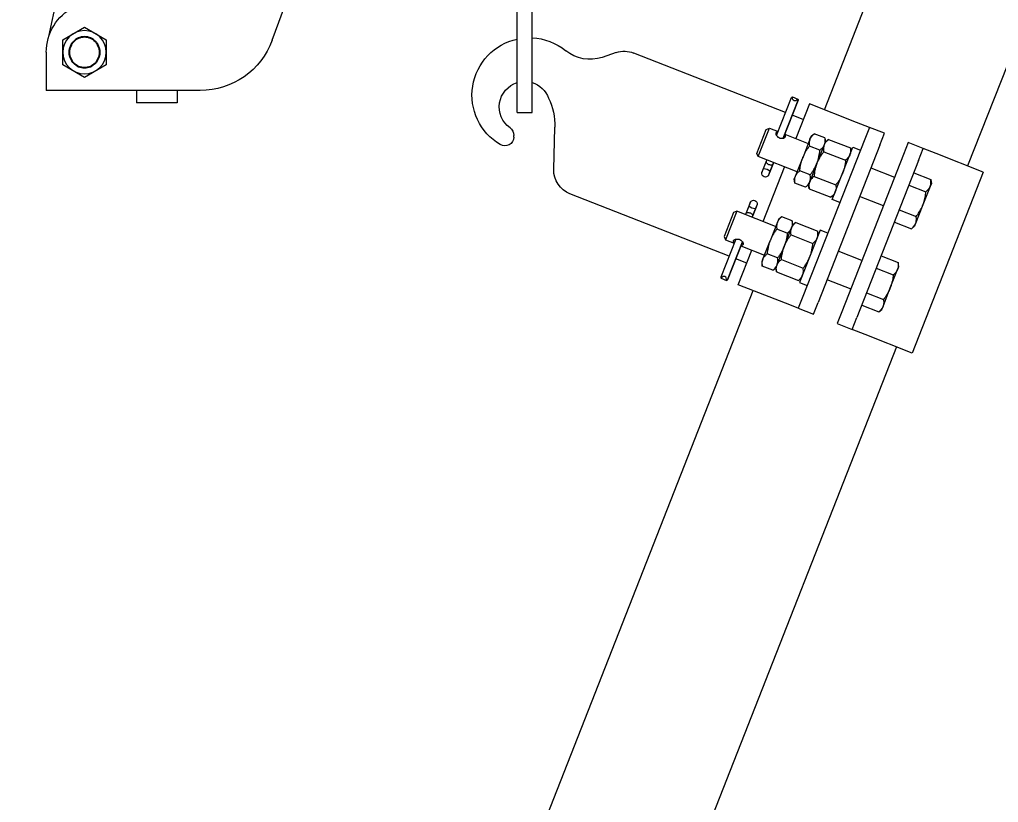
# Model space of a CAD drawing. Header units: millimetres. Extents: x -37020 to 35906, y -101 to 52234.
# Drawn here: x 3.2587 to 3.6423, y 320.5568 to 320.8638 of the extents above; entities that cross this region are included whole.
import ezdxf

# ---------------------------------------------------------------- set-up
doc = ezdxf.new("R2010")
doc.units = ezdxf.units.MM
doc.header["$PDMODE"] = 35
doc.header["$PDSIZE"] = 1
doc.linetypes.add('HIDDEN', pattern=[9.525, 6.35, -3.175])
doc.layers.add('Catenaria', color=2, linetype='Continuous')
doc.styles.add('Romans', font='romans.shx', dxfattribs={"width": 0.8})
doc.styles.get("Standard").update_dxf_attribs({"font": 'arial.ttf'})
doc.dimstyles.get("Standard").update_dxf_attribs({"dimtxt": 0.18, "dimasz": 0.18, "dimexe": 0.18, "dimexo": 0.0625, "dimgap": 0.09, "dimtad": 0, "dimtih": 1, "dimtoh": 1, "dimdec": 4, "dimzin": 0, "dimdsep": 46, "dimtxsty": 'Standard', "dimcen": 0.09, "dimadec": 0, "dimazin": 0, "dimtfac": 1, "dimtdec": 4, "dimtofl": 0, "dimtmove": 0, "dimatfit": 3, "dimfxl": 1, "dimtolj": 1, "dimtzin": 0, "dimarcsym": 0})

# ---------------------------------------------------------------- blocks, each defined once
blk = doc.blocks.new('ménsula móvil IN G 2.2m')
at = {"color": 252, "linetype": 'Continuous', "lineweight": 15}
for p, q in [((1427.49, -169), (899.52, -376.41)), ((921.57, -432.53), (1460, -221.01)), ((897.12, -370.29), (826.19, -398.15)), ((897.12, -370.29), (904.37, -388.75)), ((891.52, -391.08), (884.27, -393.93)), ((892.65, -390.63), (891.52, -391.08)), ((894.24, -390.87), (892.65, -390.63)), ((896.85, -397.53), (894.24, -390.87)), ((904.37, -388.75), (906.35, -393.79)), ((884.27, -393.93), (877.01, -396.78)), ((892.01, -399.43), (889.4, -392.77)), ((901.7, -395.62), (906.35, -393.79)), ((906.35, -393.79), (908.67, -399.7)), ((826.19, -398.15), (833.44, -416.61)), ((901.7, -395.62), (840.08, -419.83)), ((875.89, -397.22), (874.89, -398.47)), ((877.5, -405.13), (874.89, -398.47)), ((877.01, -396.78), (875.89, -397.22)), ((882.34, -403.23), (879.73, -396.57)), ((904.02, -401.53), (842.4, -425.74)), ((908.67, -399.7), (904.02, -401.53)), ((828.6, -404.27), (577.69, -502.84)), ((851.69, -406.72), (858.95, -403.87)), ((859.44, -412.22), (856.82, -405.57)), ((858.95, -403.87), (860.07, -403.43)), ((860.07, -403.43), (861.66, -403.67)), ((864.27, -410.32), (861.66, -403.67)), ((898.74, -414.35), (895.08, -405.04)), ((842.31, -411.27), (843.32, -410.01)), ((843.32, -410.01), (844.44, -409.57)), ((844.44, -409.57), (851.69, -406.72)), ((849.76, -416.02), (847.15, -409.37)), ((883.91, -409.43), (887.57, -418.74)), ((907.67, -410.84), (912.33, -409.01)), ((912.33, -409.01), (914.65, -414.92)), ((844.93, -417.92), (842.31, -411.27)), ((907.67, -410.84), (846.06, -435.04)), ((833.44, -416.61), (835.43, -421.66)), ((910, -416.75), (848.38, -440.96)), ((862.51, -417.84), (866.16, -427.15)), ((914.65, -414.92), (910, -416.75)), ((914.65, -414.92), (916.63, -419.96)), ((835.43, -421.66), (840.08, -419.83)), ((837.75, -427.57), (835.43, -421.66)), ((886.36, -429.44), (906.91, -421.37)), ((906.91, -421.37), (905.75, -418.42)), ((916.63, -419.96), (923.88, -438.42)), ((842.4, -425.74), (837.75, -427.57)), ((854.99, -431.53), (851.34, -422.23)), ((905.13, -432.81), (901.77, -424.26)), ((906.6, -422.36), (905.01, -422.12)), ((909.96, -430.91), (906.6, -422.36)), ((885.2, -426.49), (886.36, -429.44)), ((888.26, -428.7), (887.26, -429.96)), ((895.46, -436.61), (892.09, -428.06)), ((873.17, -431.22), (874.33, -434.17)), ((890.62, -438.51), (887.26, -429.96)), ((907.84, -432.61), (900.59, -435.46)), ((908.96, -432.17), (907.84, -432.61)), ((908.96, -432.17), (909.96, -430.91)), ((910.55, -432.41), (908.96, -432.17)), ((910.55, -432.41), (912.16, -436.5)), ((841.4, -436.87), (846.06, -435.04)), ((843.73, -442.78), (841.4, -436.87)), ((874.33, -434.17), (853.79, -442.24)), ((872.55, -445.61), (869.19, -437.05)), ((872.44, -434.92), (874.03, -435.15)), ((877.39, -443.71), (874.03, -435.15)), ((900.59, -435.46), (893.33, -438.31)), ((905.72, -434.31), (907.32, -438.4)), ((911.16, -437.75), (912.16, -436.5)), ((848.38, -440.96), (843.73, -442.78)), ((853.79, -442.24), (852.63, -439.29)), ((862.88, -449.41), (859.52, -440.85)), ((890.62, -438.51), (892.21, -438.75)), ((892.21, -438.75), (891.21, -440.01)), ((891.21, -440.01), (892.81, -444.1)), ((893.33, -438.31), (892.21, -438.75)), ((895.53, -443.9), (902.78, -441.05)), ((896.04, -438.11), (897.65, -442.2)), ((910.03, -438.2), (902.78, -441.05)), ((911.98, -448.06), (908.36, -438.85)), ((910.03, -438.2), (911.16, -437.75)), ((923.88, -438.42), (910.29, -443.76)), ((917.72, -440.84), (919.41, -445.15)), ((843.73, -442.78), (845.71, -447.83)), ((854.68, -442.75), (855.68, -441.5)), ((858.04, -451.31), (854.68, -442.75)), ((875.26, -445.41), (876.39, -444.97)), ((877.39, -443.71), (876.39, -444.97)), ((876.39, -444.97), (877.98, -445.21)), ((892.81, -444.1), (894.4, -444.34)), ((894.4, -444.34), (895.53, -443.9)), ((897.2, -443.24), (903.18, -458.47)), ((910.45, -448.67), (925.36, -442.81)), ((925.33, -442.82), (910.45, -448.66)), ((926.6, -445.11), (925.74, -442.94)), ((845.71, -447.83), (852.96, -466.28)), ((860.75, -451.11), (868.01, -448.26)), ((868.01, -448.26), (875.26, -445.41)), ((873.14, -447.11), (874.75, -451.19)), ((877.72, -456.56), (899.12, -448.15)), ((877.98, -445.21), (879.58, -449.29)), ((911.49, -451.32), (926.4, -445.46)), ((911.5, -451.32), (926.38, -445.48)), ((920.45, -447.8), (943.81, -507.26)), ((859.63, -451.55), (858.04, -451.31)), ((858.63, -452.81), (859.63, -451.55)), ((859.63, -451.55), (860.75, -451.11)), ((863.47, -450.91), (865.07, -454.99)), ((877.46, -450.99), (870.2, -453.84)), ((875.79, -451.65), (881.77, -466.88)), ((878.58, -450.55), (877.46, -450.99)), ((879.58, -449.29), (878.58, -450.55)), ((900.13, -452.73), (900.82, -452.45)), ((900.81, -452.45), (900.15, -452.71)), ((914.35, -454.08), (913.03, -450.72)), ((858.63, -452.81), (860.24, -456.89)), ((862.95, -456.69), (870.2, -453.84)), ((868.24, -465.25), (864.62, -456.04)), ((895.85, -454.41), (897.52, -453.75)), ((897.51, -453.75), (895.89, -454.39)), ((896.89, -457.06), (898.56, -456.4)), ((896.93, -457.04), (898.56, -456.41)), ((900.15, -452.71), (897.51, -453.75)), ((897.52, -453.75), (897.51, -453.75)), ((897.52, -453.75), (900.13, -452.73)), ((898.56, -456.4), (901.17, -455.37)), ((898.56, -456.41), (901.19, -455.37)), ((898.56, -456.41), (898.56, -456.4)), ((899.92, -453.28), (899.95, -453.05)), ((899.93, -453.55), (899.92, -453.28)), ((899.97, -453.83), (899.93, -453.55)), ((899.95, -453.05), (900.02, -452.86)), ((900.05, -454.12), (899.97, -453.83)), ((900.02, -452.86), (900.13, -452.73)), ((900.16, -454.41), (900.05, -454.12)), ((900.13, -452.73), (900.15, -452.71)), ((900.3, -454.67), (900.16, -454.41)), ((900.46, -454.91), (900.3, -454.67)), ((900.64, -455.11), (900.46, -454.91)), ((900.82, -455.25), (900.64, -455.11)), ((901, -455.34), (900.82, -455.25)), ((901.17, -455.37), (901, -455.34)), ((901.17, -455.37), (901.86, -455.1)), ((901.19, -455.37), (901.17, -455.37)), ((901.19, -455.37), (901.86, -455.11)), ((903.18, -458.47), (914.35, -454.08)), ((904.43, -459.01), (913.8, -455.33)), ((913.8, -455.33), (914.35, -454.08)), ((861.83, -457.13), (860.24, -456.89)), ((862.95, -456.69), (861.83, -457.13)), ((880.07, -460.6), (882.71, -459.56)), ((882.7, -459.57), (880.1, -460.59)), ((884.37, -458.91), (882.7, -459.57)), ((882.7, -459.57), (882.71, -459.56)), ((882.71, -459.56), (884.33, -458.93)), ((903.18, -458.47), (904.43, -459.01)), ((599.74, -558.96), (850.65, -460.4)), ((852.96, -466.28), (866.55, -460.95)), ((861.41, -462.97), (863.1, -467.27)), ((880.1, -460.59), (879.41, -460.86)), ((879.41, -460.86), (880.07, -460.6)), ((880.1, -460.59), (880.07, -460.6)), ((880.27, -460.62), (880.1, -460.59)), ((880.45, -460.72), (880.27, -460.62)), ((880.63, -460.86), (880.45, -460.72)), ((881.14, -463.24), (880.45, -463.51)), ((881.12, -463.26), (880.45, -463.52)), ((880.8, -461.06), (880.63, -460.86)), ((880.96, -461.3), (880.8, -461.06)), ((881.1, -461.56), (880.96, -461.3)), ((881.22, -461.85), (881.1, -461.56)), ((883.75, -462.22), (881.12, -463.26)), ((881.12, -463.26), (881.14, -463.24)), ((883.74, -462.22), (881.14, -463.24)), ((881.14, -463.24), (881.24, -463.11)), ((881.29, -462.14), (881.22, -461.85)), ((881.24, -463.11), (881.31, -462.92)), ((881.34, -462.42), (881.29, -462.14)), ((881.31, -462.92), (881.34, -462.69)), ((881.34, -462.69), (881.34, -462.42)), ((885.42, -461.56), (883.74, -462.22)), ((883.75, -462.22), (883.74, -462.22)), ((885.38, -461.58), (883.75, -462.22)), ((869.77, -464.65), (854.87, -470.51)), ((854.89, -470.49), (869.77, -464.65)), ((870.81, -467.3), (855.91, -473.16)), ((870.81, -467.31), (855.93, -473.15)), ((870.6, -471.26), (869.28, -467.91)), ((881.77, -466.88), (870.6, -471.26)), ((881.77, -466.88), (881.23, -468.13)), ((855.52, -473.03), (854.67, -470.86)), ((864.14, -469.92), (888.64, -532.27)), ((871.85, -471.81), (870.6, -471.26)), ((881.23, -468.13), (871.85, -471.81)), ((943.98, -514.1), (942.12, -519.67)), ((898.2, -538.61), (914.73, -538.2)), ((920.49, -552.9), (920.49, -547.1)), ((920.49, -547.1), (962.43, -547.1)), ((910.83, -554.3), (911.53, -554.28)), ((920.49, -552.9), (962.43, -552.9)), ((948.84, -649), (1155.97, -573.61)), ((929.09, -677.2), (929.1, -737.53)), ((924.33, -686.18), (924.33, -702.18)), ((929.09, -686.18), (924.33, -686.18)), ((929.09, -702.18), (924.33, -702.18)), ((939.19, -714.03), (934.28, -722.53)), ((949, -714.03), (939.19, -714.03)), ((953.91, -722.53), (949, -714.03)), ((934.28, -722.53), (939.19, -731.03)), ((949, -731.03), (953.91, -722.53)), ((950.28, -736.57), (1005.91, -724.7)), ((939.19, -731.03), (949, -731.03)), ((944.09, -737.53), (929.1, -737.53))]:
    blk.add_line(p, q, dxfattribs=at)
blk.add_circle((944.1, -722.53), 8.5, dxfattribs=at)
at = {"color": 252, "linetype": 'HIDDEN'}
blk.add_circle((944.1, -722.53), 6, dxfattribs=at)
at = {"color": 252, "linetype": 'Continuous', "lineweight": 15}
for centre, radius, start, end in [((896.63, -455.63), 1.45, 122.4096, 280.4849), ((895.97, -454.6), 0.23, 111.4472, 122.4096), ((893.56, -456.84), 5.02, 4.983, 37.9115), ((887.71, -459.13), 5.02, 184.983, 217.9115), ((884.42, -459.14), 0.23, 100.4849, 111.4472), ((884.64, -460.34), 1.45, 302.4096, 100.4849), ((896.85, -456.83), 0.23, 280.4849, 291.4472), ((885.29, -461.37), 0.23, 291.4472, 302.4096), ((934.5, -510.92), 10, 341.4472, 21.4472), ((956.34, -524.44), 15, 161.4472, 219.2616), ((897.94, -528.62), 10, 201.4472, 271.4472), ((927.3, -548.17), 22.5, 2.7303, 39.2616), ((915.36, -563.19), 25, 64.4714, 91.4472), ((922.65, -550), 10, 16.858, 69.5716), ((910.92, -557.8), 3.5, 91.4472, 210.4428), ((927.3, -548.17), 22.5, 210.4428, 347.8693), ((911.62, -557.78), 3.5, 35.1962, 91.4472), ((922.65, -550), 10, 215.1962, 343.142), ((959.1, -677.19), 30, 110, 180), ((944.09, -717.53), 20, 270, 332.5819)]:
    blk.add_arc(centre, radius, start, end, dxfattribs=at)
for centre, major_axis, ratio, start_param, end_param in [((927.77, -443.39), (-2.69, -1.06), 0.501149, 5.349757, 7.216614), ((925.42, -443.03), (-0.084, 0.214), 0.534873, 6.091856, 6.283185), ((925.74, -444.19), (-0.53, 1.35), 0.534873, 5.645818, 6.091856), ((926.29, -445.26), (-0.084, 0.214), 0.534873, 3.141593, 3.332922), ((925.74, -444.19), (-0.53, 1.35), 0.534873, 3.332922, 3.77896)]:
    blk.add_ellipse(centre, major_axis=major_axis, ratio=ratio, start_param=start_param, end_param=end_param, dxfattribs=at)
at = {"color": 252, "linetype": 'Continuous', "lineweight": 15, "extrusion": (0, 0, -1)}
for centre, major_axis, ratio, start_param, end_param in [((855.53, -471.78), (-0.53, 1.35), 0.534873, 5.645818, 6.091856), ((853.49, -472.57), (2.69, 1.06), 0.501149, 5.349757, 7.216614), ((854.97, -470.71), (-0.084, 0.214), 0.534873, 6.091856, 6.283185), ((855.53, -471.78), (-0.53, 1.35), 0.534873, 3.332922, 3.77896), ((855.85, -472.94), (-0.084, 0.214), 0.534873, 3.141593, 3.332922)]:
    blk.add_ellipse(centre, major_axis=major_axis, ratio=ratio, start_param=start_param, end_param=end_param, dxfattribs=at)
at = {"color": 252, "linetype": 'Continuous', "lineweight": 15}
for points, knots in [([(889.4, -392.77), (889.55, -392.59), (889.86, -392.22), (890.37, -391.75), (890.92, -391.35), (891.32, -391.17), (891.52, -391.08)], [0, 0, 0, 0, 0.2477112, 0.4953655, 0.7477053, 1, 1, 1, 1]), ([(891.52, -391.08), (891.58, -391.05), (891.83, -390.96), (892.28, -390.85), (892.91, -390.78), (893.56, -390.79), (894.01, -390.85), (894.24, -390.87)], [0, 0, 0, 0, 0.070056, 0.300425, 0.53083, 0.765392, 1, 1, 1, 1]), ([(879.73, -396.57), (880.28, -396.17), (881.1, -395.56), (882.28, -394.86), (883.24, -394.36), (883.91, -394.07), (884.27, -393.93)], [0, 0, 0, 0, 0.387945, 0.583937, 0.779906, 1, 1, 1, 1]), ([(884.27, -393.93), (884.6, -393.8), (885.26, -393.56), (886.28, -393.28), (887.32, -393.05), (888.36, -392.88), (889.06, -392.81), (889.4, -392.77)], [0, 0, 0, 0, 0.199457, 0.398929, 0.601454, 0.804007, 1, 1, 1, 1]), ([(874.89, -398.47), (875.04, -398.29), (875.35, -397.92), (875.86, -397.45), (876.41, -397.05), (876.81, -396.87), (877.01, -396.78)], [0, 0, 0, 0, 0.247711, 0.495365, 0.747705, 1, 1, 1, 1]), ([(877.01, -396.78), (877.07, -396.75), (877.32, -396.66), (877.78, -396.55), (878.4, -396.48), (879.05, -396.49), (879.5, -396.55), (879.73, -396.57)], [0, 0, 0, 0, 0.070056, 0.300425, 0.53083, 0.765392, 1, 1, 1, 1]), ([(856.82, -405.57), (856.14, -405.65), (855.12, -405.77), (853.78, -406.06), (852.74, -406.34), (852.06, -406.59), (851.69, -406.72)], [0, 0, 0, 0, 0.387945, 0.583937, 0.779906, 1, 1, 1, 1]), ([(858.95, -403.87), (858.89, -403.9), (858.65, -404), (858.23, -404.22), (857.73, -404.6), (857.26, -405.05), (856.97, -405.4), (856.82, -405.57)], [0, 0, 0, 0, 0.070056, 0.300425, 0.53083, 0.765392, 1, 1, 1, 1]), ([(861.66, -403.67), (861.42, -403.64), (860.95, -403.58), (860.25, -403.58), (859.58, -403.66), (859.16, -403.8), (858.95, -403.87)], [0, 0, 0, 0, 0.247711, 0.495365, 0.747705, 1, 1, 1, 1]), ([(844.44, -409.57), (844.38, -409.6), (844.14, -409.7), (843.72, -409.92), (843.22, -410.3), (842.75, -410.75), (842.46, -411.1), (842.31, -411.27)], [0, 0, 0, 0, 0.070056, 0.300425, 0.53083, 0.765392, 1, 1, 1, 1]), ([(847.15, -409.37), (846.91, -409.34), (846.44, -409.28), (845.74, -409.28), (845.07, -409.36), (844.65, -409.5), (844.44, -409.57)], [0, 0, 0, 0, 0.2477112, 0.4953655, 0.7477053, 1, 1, 1, 1]), ([(851.69, -406.72), (851.37, -406.86), (850.72, -407.13), (849.78, -407.61), (848.87, -408.16), (847.99, -408.74), (847.43, -409.16), (847.15, -409.37)], [0, 0, 0, 0, 0.199457, 0.398929, 0.601454, 0.804007, 1, 1, 1, 1]), ([(896.64, -425.41), (896.52, -425.45), (896.03, -425.65), (895.19, -426.05), (894.12, -426.65), (893.09, -427.32), (892.43, -427.81), (892.09, -428.06)], [0, 0, 0, 0, 0.070056, 0.299813, 0.530831, 0.765026, 1, 1, 1, 1]), ([(901.77, -424.26), (901.33, -424.3), (900.47, -424.4), (899.18, -424.63), (897.89, -424.95), (897.06, -425.26), (896.64, -425.41)], [0, 0, 0, 0, 0.247269, 0.495363, 0.746874, 1, 1, 1, 1]), ([(903.89, -422.56), (903.83, -422.58), (903.53, -422.71), (903.12, -422.95), (902.68, -423.29), (902.26, -423.68), (901.96, -424.02), (901.77, -424.26)], [0, 0, 0, 0, 0.070059, 0.376588, 0.530821, 0.683101, 1, 1, 1, 1]), ([(906.6, -422.36), (906.37, -422.33), (905.89, -422.27), (905.2, -422.27), (904.52, -422.35), (904.1, -422.49), (903.89, -422.56)], [0, 0, 0, 0, 0.247269, 0.495363, 0.746874, 1, 1, 1, 1]), ([(889.38, -428.26), (889.17, -428.36), (888.66, -428.59), (887.95, -429.15), (887.49, -429.69), (887.26, -429.96)], [0, 0, 0, 0, 0.268407, 0.632373, 1, 1, 1, 1]), ([(892.09, -428.06), (891.85, -428.03), (891.25, -427.95), (890.5, -427.98), (889.85, -428.1), (889.54, -428.2), (889.38, -428.26)], [0, 0, 0, 0, 0.257198, 0.62627, 0.81314, 1, 1, 1, 1]), ([(905.13, -432.81), (904.78, -433.07), (904.08, -433.59), (902.97, -434.3), (901.81, -434.94), (901, -435.29), (900.59, -435.46)], [0, 0, 0, 0, 0.247269, 0.495363, 0.746874, 1, 1, 1, 1]), ([(907.84, -432.61), (907.78, -432.63), (907.54, -432.73), (907.08, -432.84), (906.46, -432.91), (905.8, -432.9), (905.35, -432.84), (905.13, -432.81)], [0, 0, 0, 0, 0.070056, 0.299813, 0.530831, 0.765026, 1, 1, 1, 1]), ([(907.84, -432.61), (907.63, -432.71), (907.12, -432.94), (906.4, -433.51), (905.95, -434.04), (905.72, -434.31)], [0, 0, 0, 0, 0.268407, 0.632373, 1, 1, 1, 1]), ([(909.96, -430.91), (909.81, -431.1), (909.5, -431.46), (909, -431.94), (908.45, -432.34), (908.04, -432.52), (907.84, -432.61)], [0, 0, 0, 0, 0.247269, 0.495363, 0.746874, 1, 1, 1, 1]), ([(910.55, -432.41), (910.31, -432.38), (909.71, -432.3), (908.96, -432.33), (908.31, -432.45), (908, -432.56), (907.84, -432.61)], [0, 0, 0, 0, 0.257198, 0.62627, 0.81314, 1, 1, 1, 1]), ([(864.06, -438.21), (864.18, -438.16), (864.67, -437.97), (865.56, -437.69), (866.75, -437.4), (867.96, -437.19), (868.78, -437.1), (869.19, -437.05)], [0, 0, 0, 0, 0.070056, 0.299813, 0.530831, 0.765026, 1, 1, 1, 1]), ([(869.19, -437.05), (869.35, -436.86), (869.74, -436.4), (870.3, -435.91), (870.86, -435.55), (871.16, -435.42), (871.32, -435.36)], [0, 0, 0, 0, 0.257198, 0.62627, 0.81314, 1, 1, 1, 1]), ([(871.32, -435.36), (871.54, -435.28), (872.07, -435.11), (872.98, -435.03), (873.68, -435.11), (874.03, -435.15)], [0, 0, 0, 0, 0.268407, 0.632373, 1, 1, 1, 1]), ([(895.46, -436.61), (895.3, -436.8), (894.91, -437.27), (894.34, -437.76), (893.78, -438.11), (893.48, -438.24), (893.33, -438.31)], [0, 0, 0, 0, 0.257198, 0.62627, 0.81314, 1, 1, 1, 1]), ([(900.59, -435.46), (900.47, -435.5), (899.98, -435.69), (899.09, -435.98), (897.9, -436.27), (896.69, -436.48), (895.87, -436.57), (895.46, -436.61)], [0, 0, 0, 0, 0.070056, 0.299813, 0.530831, 0.765026, 1, 1, 1, 1]), ([(896.04, -438.11), (896.39, -437.85), (897.09, -437.33), (898.2, -436.62), (899.36, -435.98), (900.18, -435.63), (900.59, -435.46)], [0, 0, 0, 0, 0.247711, 0.495365, 0.747705, 1, 1, 1, 1]), ([(900.59, -435.46), (900.7, -435.42), (901.19, -435.23), (902.08, -434.94), (903.27, -434.65), (904.48, -434.44), (905.31, -434.35), (905.72, -434.31)], [0, 0, 0, 0, 0.0700556, 0.2998126, 0.5308313, 0.7650256, 1, 1, 1, 1]), ([(912.16, -436.5), (912.08, -436.59), (911.92, -436.79), (911.52, -437.23), (911.05, -437.64), (910.49, -438), (910.18, -438.13), (910.03, -438.2)], [0, 0, 0, 0, 0.12856, 0.257217, 0.62628, 0.813145, 1, 1, 1, 1]), ([(854.68, -442.75), (854.83, -442.57), (855.14, -442.2), (855.65, -441.73), (856.2, -441.33), (856.6, -441.15), (856.81, -441.06)], [0, 0, 0, 0, 0.247269, 0.495363, 0.746874, 1, 1, 1, 1]), ([(856.81, -441.06), (856.86, -441.03), (857.17, -440.92), (857.63, -440.82), (858.19, -440.77), (858.76, -440.76), (859.21, -440.82), (859.52, -440.85)], [0, 0, 0, 0, 0.070059, 0.376588, 0.530821, 0.683101, 1, 1, 1, 1]), ([(859.52, -440.85), (859.87, -440.59), (860.56, -440.07), (861.67, -439.37), (862.83, -438.72), (863.65, -438.38), (864.06, -438.21)], [0, 0, 0, 0, 0.247269, 0.495363, 0.746874, 1, 1, 1, 1]), ([(893.33, -438.31), (893.11, -438.38), (892.58, -438.56), (891.67, -438.63), (890.97, -438.55), (890.62, -438.51)], [0, 0, 0, 0, 0.268407, 0.632373, 1, 1, 1, 1]), ([(891.21, -440.01), (891.36, -439.83), (891.67, -439.46), (892.17, -438.99), (892.72, -438.59), (893.13, -438.4), (893.33, -438.31)], [0, 0, 0, 0, 0.247269, 0.495363, 0.746874, 1, 1, 1, 1]), ([(893.33, -438.31), (893.39, -438.29), (893.64, -438.2), (894.09, -438.08), (894.72, -438.02), (895.37, -438.02), (895.82, -438.08), (896.04, -438.11)], [0, 0, 0, 0, 0.070056, 0.300425, 0.53083, 0.765392, 1, 1, 1, 1]), ([(897.65, -442.2), (898.08, -442.15), (898.95, -442.06), (900.24, -441.82), (901.53, -441.5), (902.36, -441.2), (902.78, -441.05)], [0, 0, 0, 0, 0.247269, 0.495363, 0.746874, 1, 1, 1, 1]), ([(902.78, -441.05), (902.89, -441), (903.38, -440.8), (904.23, -440.41), (905.3, -439.81), (906.33, -439.14), (906.99, -438.64), (907.32, -438.4)], [0, 0, 0, 0, 0.0700556, 0.2998126, 0.5308313, 0.7650256, 1, 1, 1, 1]), ([(910.03, -438.2), (909.81, -438.27), (909.28, -438.44), (908.37, -438.52), (907.67, -438.44), (907.32, -438.4)], [0, 0, 0, 0, 0.268407, 0.632373, 1, 1, 1, 1]), ([(875.26, -445.41), (875.48, -445.31), (875.98, -445.08), (876.7, -444.51), (877.16, -443.98), (877.39, -443.71)], [0, 0, 0, 0, 0.268407, 0.632373, 1, 1, 1, 1]), ([(892.81, -444.1), (893.05, -444.13), (893.53, -444.19), (894.22, -444.19), (894.89, -444.11), (895.31, -443.97), (895.53, -443.9)], [0, 0, 0, 0, 0.247269, 0.495363, 0.746874, 1, 1, 1, 1]), ([(895.53, -443.9), (895.58, -443.87), (895.83, -443.77), (896.24, -443.55), (896.74, -443.17), (897.21, -442.72), (897.5, -442.37), (897.65, -442.2)], [0, 0, 0, 0, 0.070056, 0.299813, 0.530831, 0.765026, 1, 1, 1, 1]), ([(862.88, -449.41), (863.31, -449.36), (864.18, -449.27), (865.47, -449.03), (866.76, -448.71), (867.59, -448.41), (868.01, -448.26)], [0, 0, 0, 0, 0.247269, 0.495363, 0.746874, 1, 1, 1, 1]), ([(868.01, -448.26), (867.9, -448.3), (867.41, -448.5), (866.56, -448.9), (865.49, -449.5), (864.46, -450.16), (863.8, -450.66), (863.47, -450.91)], [0, 0, 0, 0, 0.0700556, 0.2998126, 0.5308313, 0.7650256, 1, 1, 1, 1]), ([(868.01, -448.26), (868.12, -448.21), (868.61, -448.02), (869.46, -447.62), (870.53, -447.02), (871.56, -446.35), (872.22, -445.86), (872.55, -445.61)], [0, 0, 0, 0, 0.070056, 0.299813, 0.530831, 0.765026, 1, 1, 1, 1]), ([(873.14, -447.11), (872.71, -447.15), (871.84, -447.25), (870.55, -447.48), (869.26, -447.8), (868.43, -448.11), (868.01, -448.26)], [0, 0, 0, 0, 0.247711, 0.495365, 0.747705, 1, 1, 1, 1]), ([(872.55, -445.61), (872.8, -445.64), (873.4, -445.72), (874.15, -445.69), (874.8, -445.57), (875.11, -445.46), (875.26, -445.41)], [0, 0, 0, 0, 0.257198, 0.62627, 0.81314, 1, 1, 1, 1]), ([(875.26, -445.41), (875.21, -445.43), (874.96, -445.53), (874.55, -445.76), (874.05, -446.14), (873.58, -446.58), (873.29, -446.93), (873.14, -447.11)], [0, 0, 0, 0, 0.070056, 0.300425, 0.53083, 0.765392, 1, 1, 1, 1]), ([(877.98, -445.21), (877.74, -445.18), (877.26, -445.12), (876.57, -445.12), (875.9, -445.2), (875.48, -445.34), (875.26, -445.41)], [0, 0, 0, 0, 0.247269, 0.495363, 0.746874, 1, 1, 1, 1]), ([(912.8, -450.81), (912.8, -450.82), (912.81, -450.92), (912.8, -451.07), (912.77, -451.26), (912.69, -451.41), (912.56, -451.52), (912.41, -451.58), (912.22, -451.59), (912.02, -451.56), (911.79, -451.49), (911.56, -451.37), (911.31, -451.2), (911.08, -450.99), (910.86, -450.74), (910.68, -450.46), (910.54, -450.15), (910.44, -449.84), (910.39, -449.53), (910.37, -449.22), (910.39, -448.91), (910.45, -448.63), (910.54, -448.37), (910.66, -448.14), (910.8, -447.97), (910.95, -447.85), (911.11, -447.79), (911.26, -447.79), (911.42, -447.84), (911.57, -447.95), (911.68, -448.05), (911.74, -448.14), (911.75, -448.15)], [0, 0, 0, 0, 0.003682, 0.039936, 0.076077, 0.113337, 0.148204, 0.184166, 0.217713, 0.25221, 0.286234, 0.321161, 0.356766, 0.393373, 0.429418, 0.466605, 0.501023, 0.536512, 0.56981, 0.604018, 0.638396, 0.673681, 0.709667, 0.746706, 0.782399, 0.81923, 0.85327, 0.888331, 0.92188, 0.956338, 0.991139, 1, 1, 1, 1]), ([(858.04, -451.31), (858.28, -451.34), (858.76, -451.4), (859.45, -451.4), (860.12, -451.32), (860.54, -451.18), (860.75, -451.11)], [0, 0, 0, 0, 0.247269, 0.495363, 0.746874, 1, 1, 1, 1]), ([(858.63, -452.81), (858.79, -452.62), (859.18, -452.15), (859.74, -451.66), (860.3, -451.31), (860.6, -451.17), (860.75, -451.11)], [0, 0, 0, 0, 0.257198, 0.62627, 0.81314, 1, 1, 1, 1]), ([(860.75, -451.11), (860.81, -451.08), (861.06, -450.98), (861.47, -450.76), (861.97, -450.38), (862.44, -449.93), (862.73, -449.58), (862.88, -449.41)], [0, 0, 0, 0, 0.070056, 0.299813, 0.530831, 0.765026, 1, 1, 1, 1]), ([(860.75, -451.11), (860.98, -451.03), (861.51, -450.86), (862.42, -450.79), (863.12, -450.87), (863.47, -450.91)], [0, 0, 0, 0, 0.268407, 0.632373, 1, 1, 1, 1]), ([(874.75, -451.19), (874.4, -451.45), (873.7, -451.98), (872.59, -452.68), (871.43, -453.32), (870.61, -453.67), (870.2, -453.84)], [0, 0, 0, 0, 0.247269, 0.495363, 0.746874, 1, 1, 1, 1]), ([(877.46, -450.99), (877.4, -451.01), (877.15, -451.11), (876.7, -451.22), (876.07, -451.29), (875.42, -451.28), (874.97, -451.22), (874.75, -451.19)], [0, 0, 0, 0, 0.070056, 0.299813, 0.530831, 0.765026, 1, 1, 1, 1]), ([(879.58, -449.29), (879.43, -449.48), (879.12, -449.85), (878.61, -450.32), (878.07, -450.72), (877.66, -450.9), (877.46, -450.99)], [0, 0, 0, 0, 0.247269, 0.495363, 0.746874, 1, 1, 1, 1]), ([(862.95, -456.69), (863.16, -456.59), (863.67, -456.36), (864.38, -455.8), (864.84, -455.26), (865.07, -454.99)], [0, 0, 0, 0, 0.268407, 0.632373, 1, 1, 1, 1]), ([(870.2, -453.84), (870.09, -453.89), (869.6, -454.08), (868.71, -454.36), (867.52, -454.65), (866.3, -454.86), (865.48, -454.95), (865.07, -454.99)], [0, 0, 0, 0, 0.0700556, 0.2998126, 0.5308313, 0.7650256, 1, 1, 1, 1]), ([(860.24, -456.89), (860.36, -456.91), (860.61, -456.95), (861.2, -456.99), (861.83, -456.98), (862.48, -456.86), (862.79, -456.75), (862.95, -456.69)], [0, 0, 0, 0, 0.12856, 0.257217, 0.62628, 0.813145, 1, 1, 1, 1]), ([(869.51, -467.82), (869.52, -467.82), (869.57, -467.9), (869.68, -468.01), (869.84, -468.13), (870, -468.18), (870.17, -468.18), (870.32, -468.12), (870.46, -468), (870.6, -467.84), (870.71, -467.63), (870.8, -467.38), (870.87, -467.09), (870.89, -466.78), (870.88, -466.45), (870.82, -466.12), (870.72, -465.8), (870.58, -465.5), (870.4, -465.23), (870.2, -465), (869.98, -464.79), (869.74, -464.62), (869.5, -464.49), (869.26, -464.41), (869.04, -464.37), (868.85, -464.39), (868.69, -464.45), (868.58, -464.56), (868.5, -464.7), (868.46, -464.88), (868.46, -465.03), (868.47, -465.14), (868.47, -465.16)], [0, 0, 0, 0, 0.003682, 0.039936, 0.076077, 0.113337, 0.148204, 0.184166, 0.217713, 0.25221, 0.286234, 0.321161, 0.356766, 0.393373, 0.429418, 0.466605, 0.501023, 0.536512, 0.56981, 0.604018, 0.638396, 0.673681, 0.709667, 0.746706, 0.782399, 0.81923, 0.85327, 0.888331, 0.92188, 0.956338, 0.991139, 1, 1, 1, 1])]:
    blk.add_open_spline(points, degree=3, knots=knots, dxfattribs=at)
blk = doc.blocks.new('*D249')
at = {"layer": 'Defpoints', "color": 0, "transparency": 16777216}
for p in [(-13.0402, 322.00375), (8.28247, 319.82484), (8.25644, 319.57008)]:
    blk.add_point(p, dxfattribs=at)
at = {"layer": 'Catenaria', "color": 3, "linetype": 'Continuous', "transparency": 16777216, "insert": (-1.86939, 320.98177), "char_height": 0.5, "attachment_point": 5, "rotation": 354.1653, "style": 'Romans'}
blk.add_mtext('\\A1;21.43', dxfattribs=at)

msp = doc.modelspace()

# ---------------------------------------------------------------- block references
at = {"xscale": -0.001, "yscale": 0.001, "zscale": 0.001, "rotation": 270}
msp.add_blockref('ménsula móvil IN G 2.2m', (4.00665, 319.90685), dxfattribs=at)

# ---------------------------------------------------------------- dimensions: what is measured, and where the dimension line sits
at = {"layer": 'Catenaria', "linetype": 'Continuous'}
dim = msp.add_linear_dim(base=(8.25644, 319.57008), p1=(-13.0402, 322.00375), p2=(8.28247, 319.82484, -11.48), angle=354.1653, dimstyle='Standard', override={"dimscale": 0.1, "dimtxt": 5, "dimasz": 2.5, "dimexe": 1, "dimexo": 1, "dimgap": 1.25, "dimtad": 1, "dimtih": 0, "dimtoh": 0, "dimdec": 2, "dimzin": 1, "dimtxsty": 'Romans', "dimcen": 1, "dimse1": 1, "dimse2": 1, "dimsd1": 1, "dimsd2": 1, "dimclrd": 2, "dimclre": 1, "dimclrt": 3, "dimaunit": 1, "dimadec": 3, "dimtdec": 2, "dimtix": 1, "dimtofl": 1, "dimatfit": 0, "dimtzin": 8}, dxfattribs=at)
dim.commit()
dim.dimension.update_dxf_attribs({"geometry": '*D249', "text_midpoint": (-1.90751, 320.60871), "dimtype": 161})

doc.saveas('drawing.dxf')
